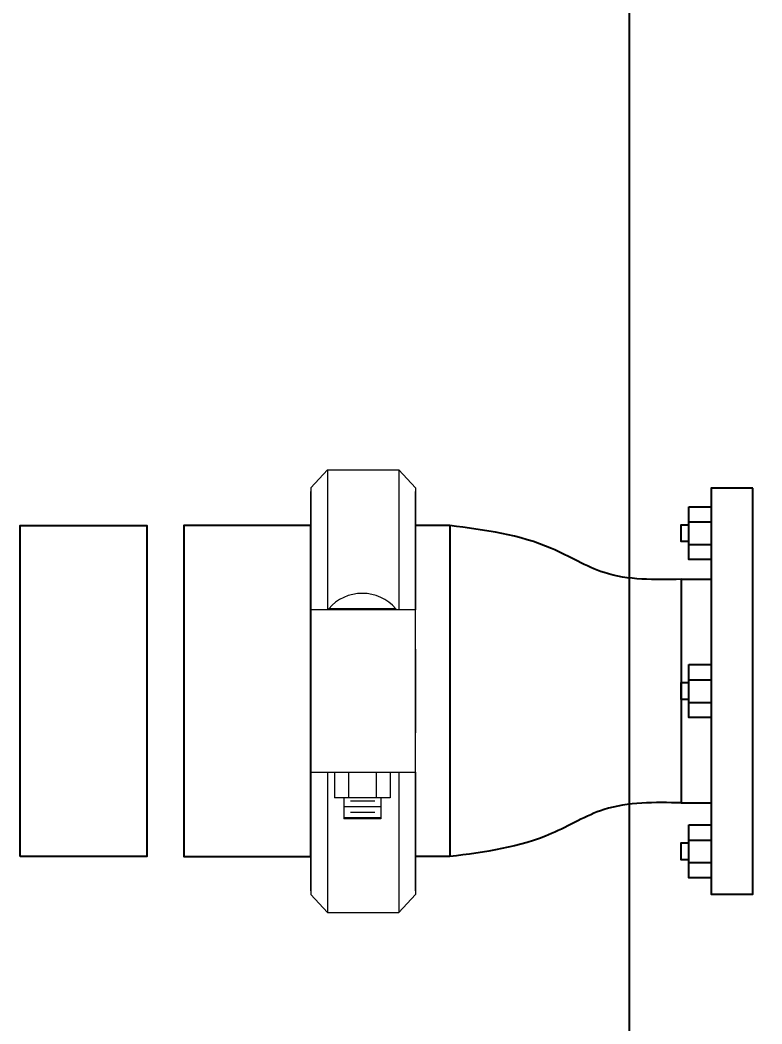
# Model space of a CAD drawing. Extents: x 226317 to 226469, y 8188101 to 8188260.
# Drawn here: x 226391.3003 to 226391.5554, y 8188240.9915 to 8188241.3371 of the extents above; entities that cross this region are included whole.
import ezdxf
from ezdxf import colors
from ezdxf.entities.mleader import LeaderData, LeaderLine
from ezdxf.math import Vec2, Vec3

# ---------------------------------------------------------------- set-up
doc = ezdxf.new("R2010")
doc.units = 0
doc.header["$LTSCALE"] = 15
doc.layers.get('0').update_dxf_attribs({"color": 250})
for name, color, linetype in [('00-GTI-Acoples', 250, 'Continuous'), ('A-SANITARIOS', 250, 'Continuous'), ('L3 Equipos y Ductos', 160, 'Continuous'), ('L6 Linea fina', 141, 'Continuous')]:
    doc.layers.add(name, color=color, linetype=linetype)
doc.styles.add('JNV ING', font='romans.shx', dxfattribs={"width": 0.7, "oblique": 8, "height": 0.15})

# ---------------------------------------------------------------- blocks, each defined once
blk = doc.blocks.new('A$C363a55df')
at = {"layer": '00-GTI-Acoples', "linetype": 'Continuous', "lineweight": 0, "extrusion": (3.83476e-17, -1, 0)}
for p, q in [((-27.05, 104.99), (-18.41, 114.3)), ((-18.41, 41.91), (-18.41, 114.3)), ((18.41, 114.3), (-18.41, 114.3)), ((18.41, 41.91), (18.41, 114.3)), ((27.05, 104.99), (18.41, 114.3)), ((-27.05, 41.91), (-27.05, 104.99)), ((27.05, 41.91), (27.05, 104.99)), ((-9.02, 66.04), (0.51, 66.04)), ((-9.02, 55.14), (-9.02, 66.04)), ((0.51, 66.04), (10.03, 66.04)), ((10.03, 55.14), (10.03, 66.04)), ((-13.84, 41.91), (-13.84, 55.14)), ((-13.84, 55.14), (-6.67, 55.14)), ((-6.67, 41.91), (-6.67, 55.14)), ((-6.67, 55.14), (7.68, 55.14)), ((7.68, 41.91), (7.68, 55.14)), ((7.68, 55.14), (14.86, 55.14)), ((14.86, 41.91), (14.86, 55.14)), ((-27.05, 41.91), (-27.05, 21.6)), ((-25.36, 41.91), (-27.05, 41.91)), ((-6.41, 41.91), (-25.36, 41.91)), ((7.42, 41.91), (-6.41, 41.91)), ((26.41, 41.91), (7.42, 41.91)), ((27.05, 41.91), (26.41, 41.91)), ((27.05, 41.91), (27.05, 21.6)), ((-27.05, -21.6), (-27.05, 21.6)), ((27.05, -21.6), (27.05, 21.6)), ((-27.05, -21.6), (-27.05, -41.91)), ((27.05, -21.6), (27.05, -41.91)), ((-27.05, -41.91), (-25.36, -41.91)), ((-27.05, -104.99), (-27.05, -41.91)), ((-25.36, -41.91), (-6.41, -41.91)), ((-18.41, -114.3), (-18.41, -41.91)), ((-16.81, -42.54), (-16.81, -41.91)), ((-16.81, -42.54), (17.82, -42.54)), ((-6.41, -41.91), (7.42, -41.91)), ((7.42, -41.91), (26.41, -41.91)), ((17.82, -42.54), (17.82, -41.91)), ((18.41, -114.3), (18.41, -41.91)), ((26.41, -41.91), (27.05, -41.91)), ((27.05, -104.99), (27.05, -41.91)), ((-27.05, -104.99), (-18.41, -114.3)), ((27.05, -104.99), (18.41, -114.3)), ((18.41, -114.3), (-18.41, -114.3))]:
    blk.add_line(p, q, dxfattribs=at)
at = {"layer": '00-GTI-Acoples', "linetype": 'Continuous', "lineweight": 0}
for p, q in [((-27.05, 103.1), (-27.05, -103.1)), ((27.05, 103.1), (27.05, -103.1)), ((10.03, 65.3), (-9.02, 65.3)), ((6.54, 62.48), (-5.98, 62.48)), ((10.03, 59.54), (-9.02, 59.54)), ((6.54, 56.72), (-5.98, 56.72))]:
    blk.add_line(p, q, dxfattribs=at)
blk.add_arc((0.51, -27.56), 22.9, 220.8756, 319.1244, dxfattribs=at)
blk = doc.blocks.new('BOMBAS-28.02.2025')
at = {"layer": 'A-SANITARIOS', "color": 8}
for p, q in [((2.03518, -1.73362, 0), (2.02095, -1.73362, 0)), ((2.02095, -1.73362, 0), (2.02095, -1.87343, 0)), ((2.03518, -1.87343, 0), (2.03518, -1.73362, 0)), ((2.0132, -1.74005, 0), (2.02095, -1.74005, 0)), ((2.0132, -1.75826, 0), (2.0132, -1.74005, 0)), ((2.02095, -1.74005, 0), (2.02095, -1.75826, 0)), ((2.0132, -1.74527, 0), (2.02095, -1.74527, 0)), ((2.0132, -1.74527, 0), (2.02095, -1.74527, 0)), ((2.01062, -1.75206, 0), (2.01062, -1.74625, 0)), ((2.01062, -1.74625, 0), (2.0132, -1.74625, 0)), ((2.0132, -1.75206, 0), (2.01062, -1.75206, 0)), ((2.0132, -1.75307, 0), (2.02095, -1.75307, 0)), ((2.0132, -1.75307, 0), (2.02095, -1.75307, 0)), ((2.02095, -1.75826, 0), (2.0132, -1.75826, 0)), ((2.0132, -1.79442, 0), (2.02095, -1.79442, 0)), ((2.0132, -1.81263, 0), (2.0132, -1.79442, 0)), ((2.02095, -1.79442, 0), (2.02095, -1.81263, 0)), ((2.01062, -1.80643, 0), (2.01062, -1.80062, 0)), ((2.01062, -1.80062, 0), (2.0132, -1.80062, 0)), ((2.0132, -1.79964, 0), (2.02095, -1.79964, 0)), ((2.0132, -1.79964, 0), (2.02095, -1.79964, 0)), ((2.0132, -1.80643, 0), (2.01062, -1.80643, 0)), ((2.0132, -1.80744, 0), (2.02095, -1.80744, 0)), ((2.0132, -1.80744, 0), (2.02095, -1.80744, 0)), ((2.02095, -1.81263, 0), (2.0132, -1.81263, 0)), ((2.0132, -1.84956, 0), (2.02095, -1.84956, 0)), ((2.0132, -1.86777, 0), (2.0132, -1.84956, 0)), ((2.02095, -1.84956, 0), (2.02095, -1.86777, 0)), ((2.01062, -1.86157, 0), (2.01062, -1.85576, 0)), ((2.01062, -1.85576, 0), (2.0132, -1.85576, 0)), ((2.0132, -1.85479, 0), (2.02095, -1.85479, 0)), ((2.0132, -1.85479, 0), (2.02095, -1.85479, 0)), ((2.0132, -1.86157, 0), (2.01062, -1.86157, 0)), ((2.0132, -1.86258, 0), (2.02095, -1.86258, 0)), ((2.0132, -1.86258, 0), (2.02095, -1.86258, 0)), ((2.02095, -1.86777, 0), (2.0132, -1.86777, 0)), ((2.02095, -1.87343, 0), (2.03518, -1.87343, 0))]:
    blk.add_line(p, q, dxfattribs=at)
at = {"layer": 'A-SANITARIOS', "color": 8, "linetype": 'Continuous'}
for p, q in [((1.931, -1.74651, 0), (1.931, -1.86051, 0)), ((1.931, -1.75351, 0), (1.931, -1.85351, 0)), ((2.01062, -1.76501, 0), (2.01062, -1.84175, 0)), ((2.01062, -1.76501, 0), (2.02094, -1.76501, 0)), ((2.01062, -1.76501, 0), (2.01062, -1.84202, 0)), ((2.01062, -1.76501, 0), (2.02094, -1.76501, 0)), ((2.01062, -1.84202, 0), (2.02094, -1.84202, 0)), ((2.01062, -1.84202, 0), (2.02094, -1.84202, 0))]:
    blk.add_line(p, q, dxfattribs=at)
at = {"layer": 'A-SANITARIOS', "color": 8}
for points, elevation in [([(2.03518, -1.73362), (2.02095, -1.73362), (2.02095, -1.87343), (2.03518, -1.87343)], 0.00004), ([(2.0132, -1.74005), (2.02095, -1.74005), (2.02095, -1.75826), (2.0132, -1.75826)], 0.00004), ([(1.78316, -1.86051), (1.78316, -1.74651), (1.82681, -1.74651), (1.82681, -1.86051)], 0), ([(1.88316, -1.86051), (1.88316, -1.74651), (1.83952, -1.74651), (1.83952, -1.86051)], 0), ([(2.0132, -1.79442), (2.02095, -1.79442), (2.02095, -1.81263), (2.0132, -1.81263)], 0.00004), ([(2.0132, -1.84956), (2.02095, -1.84956), (2.02095, -1.86777), (2.0132, -1.86777)], 0.00004)]:
    blk.add_lwpolyline(points, close=True, dxfattribs=dict(at, elevation=elevation))
at = {"layer": 'A-SANITARIOS', "color": 8, "elevation": 0}
for points in [[(1.931, -1.74651), (1.91923, -1.74651)], [(1.931, -1.74651), (1.91923, -1.74651)], [(2.0132, -1.75206), (2.01062, -1.75206), (2.01062, -1.74625), (2.0132, -1.74625)], [(2.0132, -1.80643), (2.01062, -1.80643), (2.01062, -1.80062), (2.0132, -1.80062)], [(2.0132, -1.86157), (2.01062, -1.86157), (2.01062, -1.85576), (2.0132, -1.85576)], [(1.931, -1.86051), (1.91923, -1.86051)], [(1.931, -1.86051), (1.91923, -1.86051)]]:
    blk.add_lwpolyline(points, dxfattribs=at)
at = {"layer": 'A-SANITARIOS', "color": 8, "linetype": 'Continuous'}
for points in [[(2.01062, -1.76501, 0), (1.98403, -1.76271, 0), (1.96602, -1.75443, 0), (1.931, -1.74651, 0)], [(2.01062, -1.84202, 0), (1.98403, -1.84432, 0), (1.96602, -1.8526, 0), (1.931, -1.86051, 0)]]:
    blk.add_spline(points, degree=3, dxfattribs=at)
at = {"layer": 'A-SANITARIOS', "color": 8, "linetype": 'Continuous', "lineweight": 0, "xscale": 0.0006666666666666666, "yscale": 0.0006666666666666666, "zscale": 0.0006666666666666666, "rotation": 180}
blk.add_blockref('A$C363a55df', (1.9012, -1.80351, 0), dxfattribs=at)

msp = doc.modelspace()

# ---------------------------------------------------------------- linework, layer by layer
at = {"layer": 'L3 Equipos y Ductos'}
msp.add_lwpolyline([(226392.2098, 8188240.83667), (226392.2098, 8188241.68667), (226391.5098, 8188241.68667), (226391.5098, 8188240.83667)], close=True, dxfattribs=at)

# ---------------------------------------------------------------- block references
msp.add_blockref('BOMBAS-28.02.2025', (226389.51709, 8188242.90961))

# ---------------------------------------------------------------- next in the draw order: leaders
at = {"layer": 'L6 Linea fina'}
ml = msp.add_multileader_mtext('Standard', dxfattribs=at)
ml.set_content('{\\LICG-05\\P}EXTRACTOR CENTRÍFUGO\\P2,450 CFM Y 0.8" C.A.\\P0.75HP/380V/3F/60Hz', color=12, style='JNV ING')
ml.set_leader_properties(color=256, linetype='ByLayer', lineweight=-1)
ml.build(insert=Vec2(0, 0))
ml.multileader.update_dxf_attribs({"dogleg_length": 0.05, "arrow_head_size": 0.15})
ctx = ml.context
ctx.base_point, ctx.char_height, ctx.arrow_head_size, ctx.landing_gap_size, ctx.plane_origin = Vec3(226388.74039, 8188241.78236), 0.15, 0.15, 0.07, Vec3(226388.15151, 8188241.1794)
ctx.text_align_type = 2
notes = []
notes.append((ctx, [(1, (1, 1, 0), (226390.83344, 8188241.78236), (-1, 0), 0.05, [(0, [(226391.5098, 8188241.52659)], 0, [])])]))
ctx.mtext.insert, ctx.mtext.alignment, ctx.mtext.flow_direction = Vec3(226390.71344, 8188241.88236), 3, 5
ctx.mtext.has_bg_fill, ctx.mtext.bg_color, ctx.mtext.bg_scale_factor, ctx.mtext.bg_transparency, ctx.mtext.use_window_bg_color = 1, -1027028792, 1.5, 0, 1
for ctx, leaders in notes:
    for number, flags, end, landing, length, lines in leaders:
        leader = LeaderData()
        leader.index, (leader.has_last_leader_line, leader.has_dogleg_vector, leader.attachment_direction) = number, flags
        leader.last_leader_point, leader.dogleg_vector, leader.dogleg_length = Vec3(end), Vec3(landing), length
        for number, points, colour, breaks in lines:
            line = LeaderLine()
            line.index, line.vertices, line.color, line.breaks = number, Vec3.list(points), colors.encode_raw_color(colour), breaks
            leader.lines.append(line)
        ctx.leaders.append(leader)

doc.saveas('drawing.dxf')
